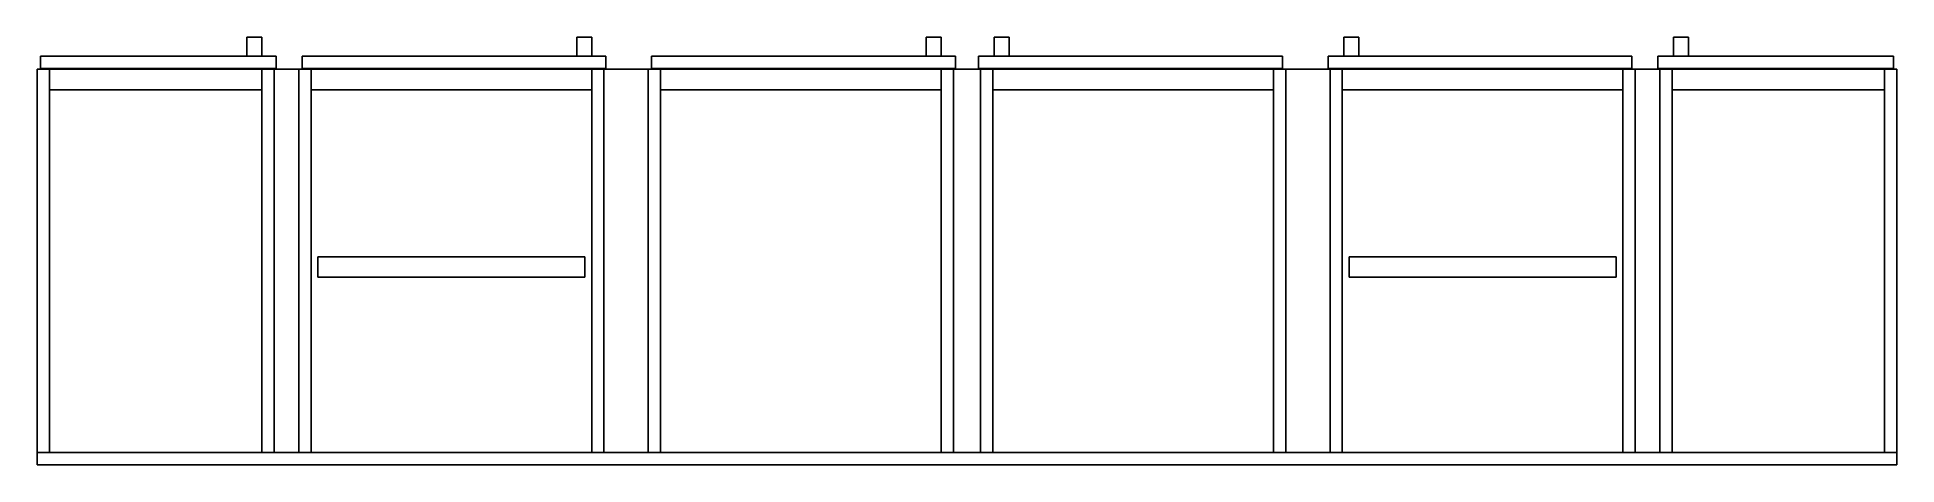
# Model space of a CAD drawing. Header units: metres. Extents: x 1041 to 3771, y 49 to 676.
import ezdxf

# ---------------------------------------------------------------- set-up
doc = ezdxf.new("R2010")
doc.units = ezdxf.units.M
for name, color, linetype, lineweight, plot in [('ANTA', 24, 'Continuous', 9, False), ('BASTONE', 251, 'Continuous', 9, False), ('FASCIA', 18, 'Continuous', 9, False), ('FIANCO', 8, 'Continuous', 9, False), ('MANIGLIA', 1, 'Continuous', 9, False), ('RIPIANO', 42, 'Continuous', 9, False)]:
    doc.layers.add(name, color=color, linetype=linetype, lineweight=lineweight, plot=plot)

msp = doc.modelspace()

# ---------------------------------------------------------------- linework, layer by layer
at = {"layer": 'ANTA'}
for points in [[(1046, 630, 1497), (1392, 630, 1497), (1392, 648, 1497), (1046, 648, 1497)], [(1046, 630, 3575), (1392, 630, 3575), (1392, 648, 3575), (1046, 648, 3575)], [(1392, 648, 1497), (1046, 648, 1497), (1046, 648, 3575), (1392, 648, 3575)], [(1046, 648, 1497), (1046, 630, 1497), (1046, 630, 3575), (1046, 648, 3575)], [(1046, 630, 1497), (1392, 630, 1497), (1392, 630, 3575), (1046, 630, 3575)], [(1392, 630, 1497), (1392, 648, 1497), (1392, 648, 3575), (1392, 630, 3575)], [(1430, 630, 1497), (1876, 630, 1497), (1876, 648, 1497), (1430, 648, 1497)], [(1430, 630, 3575), (1876, 630, 3575), (1876, 648, 3575), (1430, 648, 3575)], [(1876, 648, 1497), (1430, 648, 1497), (1430, 648, 3575), (1876, 648, 3575)], [(1430, 648, 1497), (1430, 630, 1497), (1430, 630, 3575), (1430, 648, 3575)], [(1430, 630, 1497), (1876, 630, 1497), (1876, 630, 3575), (1430, 630, 3575)], [(1876, 630, 1497), (1876, 648, 1497), (1876, 648, 3575), (1876, 630, 3575)], [(1943, 630, 1497), (2389, 630, 1497), (2389, 648, 1497), (1943, 648, 1497)], [(1943, 630, 3575), (2389, 630, 3575), (2389, 648, 3575), (1943, 648, 3575)], [(2389, 648, 1497), (1943, 648, 1497), (1943, 648, 3575), (2389, 648, 3575)], [(1943, 648, 1497), (1943, 630, 1497), (1943, 630, 3575), (1943, 648, 3575)], [(1943, 630, 1497), (2389, 630, 1497), (2389, 630, 3575), (1943, 630, 3575)], [(2389, 630, 1497), (2389, 648, 1497), (2389, 648, 3575), (2389, 630, 3575)], [(2423, 630, 1497), (2869, 630, 1497), (2869, 648, 1497), (2423, 648, 1497)], [(2423, 630, 3575), (2869, 630, 3575), (2869, 648, 3575), (2423, 648, 3575)], [(2869, 648, 1497), (2423, 648, 1497), (2423, 648, 3575), (2869, 648, 3575)], [(2423, 648, 1497), (2423, 630, 1497), (2423, 630, 3575), (2423, 648, 3575)], [(2423, 630, 1497), (2869, 630, 1497), (2869, 630, 3575), (2423, 630, 3575)], [(2869, 630, 1497), (2869, 648, 1497), (2869, 648, 3575), (2869, 630, 3575)], [(2936, 630, 1497), (3382, 630, 1497), (3382, 648, 1497), (2936, 648, 1497)], [(2936, 630, 3575), (3382, 630, 3575), (3382, 648, 3575), (2936, 648, 3575)], [(3382, 648, 1497), (2936, 648, 1497), (2936, 648, 3575), (3382, 648, 3575)], [(2936, 648, 1497), (2936, 630, 1497), (2936, 630, 3575), (2936, 648, 3575)], [(2936, 630, 1497), (3382, 630, 1497), (3382, 630, 3575), (2936, 630, 3575)], [(3382, 630, 1497), (3382, 648, 1497), (3382, 648, 3575), (3382, 630, 3575)], [(3420, 630, 1497), (3766, 630, 1497), (3766, 648, 1497), (3420, 648, 1497)], [(3420, 630, 3575), (3766, 630, 3575), (3766, 648, 3575), (3420, 648, 3575)], [(3766, 648, 1497), (3420, 648, 1497), (3420, 648, 3575), (3766, 648, 3575)], [(3420, 648, 1497), (3420, 630, 1497), (3420, 630, 3575), (3420, 648, 3575)], [(3420, 630, 1497), (3766, 630, 1497), (3766, 630, 3575), (3420, 630, 3575)], [(3766, 630, 1497), (3766, 648, 1497), (3766, 648, 3575), (3766, 630, 3575)]]:
    msp.add_3dface(points, dxfattribs=at)
at = {"layer": 'BASTONE'}
for points in [[(1453, 324, 3147), (1845, 324, 3147), (1845, 354, 3147), (1453, 354, 3147)], [(1453, 324, 3177), (1845, 324, 3177), (1845, 354, 3177), (1453, 354, 3177)], [(1845, 354, 3147), (1453, 354, 3147), (1453, 354, 3177), (1845, 354, 3177)], [(1453, 354, 3147), (1453, 324, 3147), (1453, 324, 3177), (1453, 354, 3177)], [(1845, 324, 3147), (1845, 354, 3147), (1845, 354, 3177), (1845, 324, 3177)], [(2967, 324, 3147), (3359, 324, 3147), (3359, 354, 3147), (2967, 354, 3147)], [(2967, 324, 3177), (3359, 324, 3177), (3359, 354, 3177), (2967, 354, 3177)], [(3359, 354, 3147), (2967, 354, 3147), (2967, 354, 3177), (3359, 354, 3177)], [(2967, 354, 3147), (2967, 324, 3147), (2967, 324, 3177), (2967, 354, 3177)], [(3359, 324, 3147), (3359, 354, 3147), (3359, 354, 3177), (3359, 324, 3177)], [(1453, 324, 3147), (1845, 324, 3147), (1845, 324, 3177), (1453, 324, 3177)], [(2967, 324, 3147), (3359, 324, 3147), (3359, 324, 3177), (2967, 324, 3177)]]:
    msp.add_3dface(points, dxfattribs=at)
at = {"layer": 'FASCIA'}
for points in [[(1041, 49, 1395), (3771, 49, 1395), (3771, 629, 1395), (1041, 629, 1395)], [(1041, 49, 1495), (3771, 49, 1495), (3771, 629, 1495), (1041, 629, 1495)], [(3771, 629, 1395), (1041, 629, 1395), (1041, 629, 1495), (3771, 629, 1495)], [(1041, 629, 1395), (1041, 49, 1395), (1041, 49, 1495), (1041, 629, 1495)], [(1041, 49, 3577), (3771, 49, 3577), (3771, 629, 3577), (1041, 629, 3577)], [(1041, 49, 3595), (3771, 49, 3595), (3771, 629, 3595), (1041, 629, 3595)], [(3771, 629, 3577), (1041, 629, 3577), (1041, 629, 3595), (3771, 629, 3595)], [(1041, 629, 3577), (1041, 49, 3577), (1041, 49, 3595), (1041, 629, 3595)], [(3771, 49, 1395), (3771, 629, 1395), (3771, 629, 1495), (3771, 49, 1495)], [(3771, 49, 3577), (3771, 629, 3577), (3771, 629, 3595), (3771, 49, 3595)], [(1041, 49, 1495), (3771, 49, 1495), (3771, 67, 1495), (1041, 67, 1495)], [(1041, 49, 3577), (3771, 49, 3577), (3771, 67, 3577), (1041, 67, 3577)], [(3771, 67, 1495), (1041, 67, 1495), (1041, 67, 3577), (3771, 67, 3577)], [(1041, 67, 1495), (1041, 49, 1495), (1041, 49, 3577), (1041, 67, 3577)], [(3771, 49, 1495), (3771, 67, 1495), (3771, 67, 3577), (3771, 49, 3577)], [(1041, 49, 1395), (3771, 49, 1395), (3771, 49, 1495), (1041, 49, 1495)], [(1041, 49, 3577), (3771, 49, 3577), (3771, 49, 3595), (1041, 49, 3595)], [(1041, 49, 1495), (3771, 49, 1495), (3771, 49, 3577), (1041, 49, 3577)]]:
    msp.add_3dface(points, dxfattribs=at)
at = {"layer": 'FIANCO'}
for points in [[(1041, 67, 1495), (1059, 67, 1495), (1059, 629, 1495), (1041, 629, 1495)], [(1041, 67, 3577), (1059, 67, 3577), (1059, 629, 3577), (1041, 629, 3577)], [(1059, 629, 1495), (1041, 629, 1495), (1041, 629, 3577), (1059, 629, 3577)], [(1041, 629, 1495), (1041, 67, 1495), (1041, 67, 3577), (1041, 629, 3577)], [(1041, 67, 1495), (1389, 67, 1495), (1389, 629, 1495), (1041, 629, 1495)], [(1041, 67, 1513), (1389, 67, 1513), (1389, 629, 1513), (1041, 629, 1513)], [(1389, 629, 1495), (1041, 629, 1495), (1041, 629, 1513), (1389, 629, 1513)], [(1041, 629, 1495), (1041, 67, 1495), (1041, 67, 1513), (1041, 629, 1513)], [(1041, 67, 3559), (1389, 67, 3559), (1389, 629, 3559), (1041, 629, 3559)], [(1041, 67, 3577), (1389, 67, 3577), (1389, 629, 3577), (1041, 629, 3577)], [(1389, 629, 3559), (1041, 629, 3559), (1041, 629, 3577), (1389, 629, 3577)], [(1041, 629, 3559), (1041, 67, 3559), (1041, 67, 3577), (1041, 629, 3577)], [(1059, 67, 1495), (1059, 629, 1495), (1059, 629, 3577), (1059, 67, 3577)], [(1371, 67, 1495), (1389, 67, 1495), (1389, 629, 1495), (1371, 629, 1495)], [(1371, 67, 3577), (1389, 67, 3577), (1389, 629, 3577), (1371, 629, 3577)], [(1389, 629, 1495), (1371, 629, 1495), (1371, 629, 3577), (1389, 629, 3577)], [(1371, 629, 1495), (1371, 67, 1495), (1371, 67, 3577), (1371, 629, 3577)], [(1389, 67, 1495), (1389, 629, 1495), (1389, 629, 3577), (1389, 67, 3577)], [(1389, 67, 1495), (1389, 629, 1495), (1389, 629, 1513), (1389, 67, 1513)], [(1389, 67, 3559), (1389, 629, 3559), (1389, 629, 3577), (1389, 67, 3577)], [(1425, 67, 1495), (1443, 67, 1495), (1443, 629, 1495), (1425, 629, 1495)], [(1425, 67, 3577), (1443, 67, 3577), (1443, 629, 3577), (1425, 629, 3577)], [(1443, 629, 1495), (1425, 629, 1495), (1425, 629, 3577), (1443, 629, 3577)], [(1425, 629, 1495), (1425, 67, 1495), (1425, 67, 3577), (1425, 629, 3577)], [(1425, 67, 1495), (1873, 67, 1495), (1873, 629, 1495), (1425, 629, 1495)], [(1425, 67, 1513), (1873, 67, 1513), (1873, 629, 1513), (1425, 629, 1513)], [(1873, 629, 1495), (1425, 629, 1495), (1425, 629, 1513), (1873, 629, 1513)], [(1425, 629, 1495), (1425, 67, 1495), (1425, 67, 1513), (1425, 629, 1513)], [(1425, 67, 3559), (1873, 67, 3559), (1873, 629, 3559), (1425, 629, 3559)], [(1425, 67, 3577), (1873, 67, 3577), (1873, 629, 3577), (1425, 629, 3577)], [(1873, 629, 3559), (1425, 629, 3559), (1425, 629, 3577), (1873, 629, 3577)], [(1425, 629, 3559), (1425, 67, 3559), (1425, 67, 3577), (1425, 629, 3577)], [(1443, 67, 1495), (1443, 629, 1495), (1443, 629, 3577), (1443, 67, 3577)], [(1855, 67, 1495), (1873, 67, 1495), (1873, 629, 1495), (1855, 629, 1495)], [(1855, 67, 3577), (1873, 67, 3577), (1873, 629, 3577), (1855, 629, 3577)], [(1873, 629, 1495), (1855, 629, 1495), (1855, 629, 3577), (1873, 629, 3577)], [(1855, 629, 1495), (1855, 67, 1495), (1855, 67, 3577), (1855, 629, 3577)], [(1873, 67, 1495), (1873, 629, 1495), (1873, 629, 3577), (1873, 67, 3577)], [(1873, 67, 1495), (1873, 629, 1495), (1873, 629, 1513), (1873, 67, 1513)], [(1873, 67, 3559), (1873, 629, 3559), (1873, 629, 3577), (1873, 67, 3577)], [(1938, 67, 1495), (1956, 67, 1495), (1956, 629, 1495), (1938, 629, 1495)], [(1938, 67, 3577), (1956, 67, 3577), (1956, 629, 3577), (1938, 629, 3577)], [(1956, 629, 1495), (1938, 629, 1495), (1938, 629, 3577), (1956, 629, 3577)], [(1938, 629, 1495), (1938, 67, 1495), (1938, 67, 3577), (1938, 629, 3577)], [(1938, 67, 1495), (2386, 67, 1495), (2386, 629, 1495), (1938, 629, 1495)], [(1938, 67, 1513), (2386, 67, 1513), (2386, 629, 1513), (1938, 629, 1513)], [(2386, 629, 1495), (1938, 629, 1495), (1938, 629, 1513), (2386, 629, 1513)], [(1938, 629, 1495), (1938, 67, 1495), (1938, 67, 1513), (1938, 629, 1513)], [(1938, 67, 3559), (2386, 67, 3559), (2386, 629, 3559), (1938, 629, 3559)], [(1938, 67, 3577), (2386, 67, 3577), (2386, 629, 3577), (1938, 629, 3577)], [(2386, 629, 3559), (1938, 629, 3559), (1938, 629, 3577), (2386, 629, 3577)], [(1938, 629, 3559), (1938, 67, 3559), (1938, 67, 3577), (1938, 629, 3577)], [(1956, 67, 1495), (1956, 629, 1495), (1956, 629, 3577), (1956, 67, 3577)], [(2368, 67, 1495), (2386, 67, 1495), (2386, 629, 1495), (2368, 629, 1495)], [(2368, 67, 3577), (2386, 67, 3577), (2386, 629, 3577), (2368, 629, 3577)], [(2386, 629, 1495), (2368, 629, 1495), (2368, 629, 3577), (2386, 629, 3577)], [(2368, 629, 1495), (2368, 67, 1495), (2368, 67, 3577), (2368, 629, 3577)], [(2386, 67, 1495), (2386, 629, 1495), (2386, 629, 3577), (2386, 67, 3577)], [(2386, 67, 1495), (2386, 629, 1495), (2386, 629, 1513), (2386, 67, 1513)], [(2386, 67, 3559), (2386, 629, 3559), (2386, 629, 3577), (2386, 67, 3577)], [(2426, 67, 1495), (2444, 67, 1495), (2444, 629, 1495), (2426, 629, 1495)], [(2426, 67, 3577), (2444, 67, 3577), (2444, 629, 3577), (2426, 629, 3577)], [(2444, 629, 1495), (2426, 629, 1495), (2426, 629, 3577), (2444, 629, 3577)], [(2426, 629, 1495), (2426, 67, 1495), (2426, 67, 3577), (2426, 629, 3577)], [(2426, 67, 1495), (2874, 67, 1495), (2874, 629, 1495), (2426, 629, 1495)], [(2426, 67, 1513), (2874, 67, 1513), (2874, 629, 1513), (2426, 629, 1513)], [(2874, 629, 1495), (2426, 629, 1495), (2426, 629, 1513), (2874, 629, 1513)], [(2426, 629, 1495), (2426, 67, 1495), (2426, 67, 1513), (2426, 629, 1513)], [(2426, 67, 3559), (2874, 67, 3559), (2874, 629, 3559), (2426, 629, 3559)], [(2426, 67, 3577), (2874, 67, 3577), (2874, 629, 3577), (2426, 629, 3577)], [(2874, 629, 3559), (2426, 629, 3559), (2426, 629, 3577), (2874, 629, 3577)], [(2426, 629, 3559), (2426, 67, 3559), (2426, 67, 3577), (2426, 629, 3577)], [(2444, 67, 1495), (2444, 629, 1495), (2444, 629, 3577), (2444, 67, 3577)], [(2856, 67, 1495), (2874, 67, 1495), (2874, 629, 1495), (2856, 629, 1495)], [(2856, 67, 3577), (2874, 67, 3577), (2874, 629, 3577), (2856, 629, 3577)], [(2874, 629, 1495), (2856, 629, 1495), (2856, 629, 3577), (2874, 629, 3577)], [(2856, 629, 1495), (2856, 67, 1495), (2856, 67, 3577), (2856, 629, 3577)], [(2874, 67, 1495), (2874, 629, 1495), (2874, 629, 3577), (2874, 67, 3577)], [(2874, 67, 1495), (2874, 629, 1495), (2874, 629, 1513), (2874, 67, 1513)], [(2874, 67, 3559), (2874, 629, 3559), (2874, 629, 3577), (2874, 67, 3577)], [(2939, 67, 1495), (2957, 67, 1495), (2957, 629, 1495), (2939, 629, 1495)], [(2939, 67, 3577), (2957, 67, 3577), (2957, 629, 3577), (2939, 629, 3577)], [(2957, 629, 1495), (2939, 629, 1495), (2939, 629, 3577), (2957, 629, 3577)], [(2939, 629, 1495), (2939, 67, 1495), (2939, 67, 3577), (2939, 629, 3577)], [(2939, 67, 1495), (3387, 67, 1495), (3387, 629, 1495), (2939, 629, 1495)], [(2939, 67, 1513), (3387, 67, 1513), (3387, 629, 1513), (2939, 629, 1513)], [(3387, 629, 1495), (2939, 629, 1495), (2939, 629, 1513), (3387, 629, 1513)], [(2939, 629, 1495), (2939, 67, 1495), (2939, 67, 1513), (2939, 629, 1513)], [(2939, 67, 3559), (3387, 67, 3559), (3387, 629, 3559), (2939, 629, 3559)], [(2939, 67, 3577), (3387, 67, 3577), (3387, 629, 3577), (2939, 629, 3577)], [(3387, 629, 3559), (2939, 629, 3559), (2939, 629, 3577), (3387, 629, 3577)], [(2939, 629, 3559), (2939, 67, 3559), (2939, 67, 3577), (2939, 629, 3577)], [(2957, 67, 1495), (2957, 629, 1495), (2957, 629, 3577), (2957, 67, 3577)], [(3369, 67, 1495), (3387, 67, 1495), (3387, 629, 1495), (3369, 629, 1495)], [(3369, 67, 3577), (3387, 67, 3577), (3387, 629, 3577), (3369, 629, 3577)], [(3387, 629, 1495), (3369, 629, 1495), (3369, 629, 3577), (3387, 629, 3577)], [(3369, 629, 1495), (3369, 67, 1495), (3369, 67, 3577), (3369, 629, 3577)], [(3387, 67, 1495), (3387, 629, 1495), (3387, 629, 3577), (3387, 67, 3577)], [(3387, 67, 1495), (3387, 629, 1495), (3387, 629, 1513), (3387, 67, 1513)], [(3387, 67, 3559), (3387, 629, 3559), (3387, 629, 3577), (3387, 67, 3577)], [(3423, 67, 1495), (3441, 67, 1495), (3441, 629, 1495), (3423, 629, 1495)], [(3423, 67, 3577), (3441, 67, 3577), (3441, 629, 3577), (3423, 629, 3577)], [(3441, 629, 1495), (3423, 629, 1495), (3423, 629, 3577), (3441, 629, 3577)], [(3423, 629, 1495), (3423, 67, 1495), (3423, 67, 3577), (3423, 629, 3577)], [(3423, 67, 1495), (3771, 67, 1495), (3771, 629, 1495), (3423, 629, 1495)], [(3423, 67, 1513), (3771, 67, 1513), (3771, 629, 1513), (3423, 629, 1513)], [(3771, 629, 1495), (3423, 629, 1495), (3423, 629, 1513), (3771, 629, 1513)], [(3423, 629, 1495), (3423, 67, 1495), (3423, 67, 1513), (3423, 629, 1513)], [(3423, 67, 3559), (3771, 67, 3559), (3771, 629, 3559), (3423, 629, 3559)], [(3423, 67, 3577), (3771, 67, 3577), (3771, 629, 3577), (3423, 629, 3577)], [(3771, 629, 3559), (3423, 629, 3559), (3423, 629, 3577), (3771, 629, 3577)], [(3423, 629, 3559), (3423, 67, 3559), (3423, 67, 3577), (3423, 629, 3577)], [(3441, 67, 1495), (3441, 629, 1495), (3441, 629, 3577), (3441, 67, 3577)], [(3753, 67, 1495), (3771, 67, 1495), (3771, 629, 1495), (3753, 629, 1495)], [(3753, 67, 3577), (3771, 67, 3577), (3771, 629, 3577), (3753, 629, 3577)], [(3771, 629, 1495), (3753, 629, 1495), (3753, 629, 3577), (3771, 629, 3577)], [(3753, 629, 1495), (3753, 67, 1495), (3753, 67, 3577), (3753, 629, 3577)], [(3771, 67, 1495), (3771, 629, 1495), (3771, 629, 3577), (3771, 67, 3577)], [(3771, 67, 1495), (3771, 629, 1495), (3771, 629, 1513), (3771, 67, 1513)], [(3771, 67, 3559), (3771, 629, 3559), (3771, 629, 3577), (3771, 67, 3577)], [(1041, 67, 1495), (1059, 67, 1495), (1059, 67, 3577), (1041, 67, 3577)], [(1041, 67, 1495), (1389, 67, 1495), (1389, 67, 1513), (1041, 67, 1513)], [(1041, 67, 3559), (1389, 67, 3559), (1389, 67, 3577), (1041, 67, 3577)], [(1371, 67, 1495), (1389, 67, 1495), (1389, 67, 3577), (1371, 67, 3577)], [(1425, 67, 1495), (1443, 67, 1495), (1443, 67, 3577), (1425, 67, 3577)], [(1425, 67, 1495), (1873, 67, 1495), (1873, 67, 1513), (1425, 67, 1513)], [(1425, 67, 3559), (1873, 67, 3559), (1873, 67, 3577), (1425, 67, 3577)], [(1855, 67, 1495), (1873, 67, 1495), (1873, 67, 3577), (1855, 67, 3577)], [(1938, 67, 1495), (1956, 67, 1495), (1956, 67, 3577), (1938, 67, 3577)], [(1938, 67, 1495), (2386, 67, 1495), (2386, 67, 1513), (1938, 67, 1513)], [(1938, 67, 3559), (2386, 67, 3559), (2386, 67, 3577), (1938, 67, 3577)], [(2368, 67, 1495), (2386, 67, 1495), (2386, 67, 3577), (2368, 67, 3577)], [(2426, 67, 1495), (2444, 67, 1495), (2444, 67, 3577), (2426, 67, 3577)], [(2426, 67, 1495), (2874, 67, 1495), (2874, 67, 1513), (2426, 67, 1513)], [(2426, 67, 3559), (2874, 67, 3559), (2874, 67, 3577), (2426, 67, 3577)], [(2856, 67, 1495), (2874, 67, 1495), (2874, 67, 3577), (2856, 67, 3577)], [(2939, 67, 1495), (2957, 67, 1495), (2957, 67, 3577), (2939, 67, 3577)], [(2939, 67, 1495), (3387, 67, 1495), (3387, 67, 1513), (2939, 67, 1513)], [(2939, 67, 3559), (3387, 67, 3559), (3387, 67, 3577), (2939, 67, 3577)], [(3369, 67, 1495), (3387, 67, 1495), (3387, 67, 3577), (3369, 67, 3577)], [(3423, 67, 1495), (3441, 67, 1495), (3441, 67, 3577), (3423, 67, 3577)], [(3423, 67, 1495), (3771, 67, 1495), (3771, 67, 1513), (3423, 67, 1513)], [(3423, 67, 3559), (3771, 67, 3559), (3771, 67, 3577), (3423, 67, 3577)], [(3753, 67, 1495), (3771, 67, 1495), (3771, 67, 3577), (3753, 67, 3577)]]:
    msp.add_3dface(points, dxfattribs=at)
at = {"layer": 'MANIGLIA'}
for points in [[(1349, 648, 2375), (1371, 648, 2375), (1371, 676, 2375), (1349, 676, 2375)], [(1349, 648, 2695), (1371, 648, 2695), (1371, 676, 2695), (1349, 676, 2695)], [(1371, 676, 2375), (1349, 676, 2375), (1349, 676, 2695), (1371, 676, 2695)], [(1349, 676, 2375), (1349, 648, 2375), (1349, 648, 2695), (1349, 676, 2695)], [(1371, 648, 2375), (1371, 676, 2375), (1371, 676, 2695), (1371, 648, 2695)], [(1833, 648, 2375), (1855, 648, 2375), (1855, 676, 2375), (1833, 676, 2375)], [(1833, 648, 2695), (1855, 648, 2695), (1855, 676, 2695), (1833, 676, 2695)], [(1855, 676, 2375), (1833, 676, 2375), (1833, 676, 2695), (1855, 676, 2695)], [(1833, 676, 2375), (1833, 648, 2375), (1833, 648, 2695), (1833, 676, 2695)], [(1855, 648, 2375), (1855, 676, 2375), (1855, 676, 2695), (1855, 648, 2695)], [(2346, 648, 2375), (2368, 648, 2375), (2368, 676, 2375), (2346, 676, 2375)], [(2346, 648, 2695), (2368, 648, 2695), (2368, 676, 2695), (2346, 676, 2695)], [(2368, 676, 2375), (2346, 676, 2375), (2346, 676, 2695), (2368, 676, 2695)], [(2346, 676, 2375), (2346, 648, 2375), (2346, 648, 2695), (2346, 676, 2695)], [(2368, 648, 2375), (2368, 676, 2375), (2368, 676, 2695), (2368, 648, 2695)], [(2446, 648, 2375), (2468, 648, 2375), (2468, 676, 2375), (2446, 676, 2375)], [(2446, 648, 2695), (2468, 648, 2695), (2468, 676, 2695), (2446, 676, 2695)], [(2468, 676, 2375), (2446, 676, 2375), (2446, 676, 2695), (2468, 676, 2695)], [(2446, 676, 2375), (2446, 648, 2375), (2446, 648, 2695), (2446, 676, 2695)], [(2468, 648, 2375), (2468, 676, 2375), (2468, 676, 2695), (2468, 648, 2695)], [(2959, 648, 2375), (2981, 648, 2375), (2981, 676, 2375), (2959, 676, 2375)], [(2959, 648, 2695), (2981, 648, 2695), (2981, 676, 2695), (2959, 676, 2695)], [(2981, 676, 2375), (2959, 676, 2375), (2959, 676, 2695), (2981, 676, 2695)], [(2959, 676, 2375), (2959, 648, 2375), (2959, 648, 2695), (2959, 676, 2695)], [(2981, 648, 2375), (2981, 676, 2375), (2981, 676, 2695), (2981, 648, 2695)], [(3443, 648, 2375), (3465, 648, 2375), (3465, 676, 2375), (3443, 676, 2375)], [(3443, 648, 2695), (3465, 648, 2695), (3465, 676, 2695), (3443, 676, 2695)], [(3465, 676, 2375), (3443, 676, 2375), (3443, 676, 2695), (3465, 676, 2695)], [(3443, 676, 2375), (3443, 648, 2375), (3443, 648, 2695), (3443, 676, 2695)], [(3465, 648, 2375), (3465, 676, 2375), (3465, 676, 2695), (3465, 648, 2695)], [(1349, 648, 2375), (1371, 648, 2375), (1371, 648, 2695), (1349, 648, 2695)], [(1833, 648, 2375), (1855, 648, 2375), (1855, 648, 2695), (1833, 648, 2695)], [(2346, 648, 2375), (2368, 648, 2375), (2368, 648, 2695), (2346, 648, 2695)], [(2446, 648, 2375), (2468, 648, 2375), (2468, 648, 2695), (2446, 648, 2695)], [(2959, 648, 2375), (2981, 648, 2375), (2981, 648, 2695), (2959, 648, 2695)], [(3443, 648, 2375), (3465, 648, 2375), (3465, 648, 2695), (3443, 648, 2695)]]:
    msp.add_3dface(points, dxfattribs=at)
at = {"layer": 'RIPIANO'}
for points in [[(1059, 67, 1842), (1371, 67, 1842), (1371, 599, 1842), (1059, 599, 1842)], [(1059, 67, 1860), (1371, 67, 1860), (1371, 599, 1860), (1059, 599, 1860)], [(1371, 599, 1842), (1059, 599, 1842), (1059, 599, 1860), (1371, 599, 1860)], [(1059, 599, 1842), (1059, 67, 1842), (1059, 67, 1860), (1059, 599, 1860)], [(1059, 67, 2189), (1371, 67, 2189), (1371, 599, 2189), (1059, 599, 2189)], [(1059, 67, 2207), (1371, 67, 2207), (1371, 599, 2207), (1059, 599, 2207)], [(1371, 599, 2189), (1059, 599, 2189), (1059, 599, 2207), (1371, 599, 2207)], [(1059, 599, 2189), (1059, 67, 2189), (1059, 67, 2207), (1059, 599, 2207)], [(1059, 67, 2536), (1371, 67, 2536), (1371, 599, 2536), (1059, 599, 2536)], [(1059, 67, 2554), (1371, 67, 2554), (1371, 599, 2554), (1059, 599, 2554)], [(1371, 599, 2536), (1059, 599, 2536), (1059, 599, 2554), (1371, 599, 2554)], [(1059, 599, 2536), (1059, 67, 2536), (1059, 67, 2554), (1059, 599, 2554)], [(1059, 67, 2883), (1371, 67, 2883), (1371, 599, 2883), (1059, 599, 2883)], [(1059, 67, 2901), (1371, 67, 2901), (1371, 599, 2901), (1059, 599, 2901)], [(1371, 599, 2883), (1059, 599, 2883), (1059, 599, 2901), (1371, 599, 2901)], [(1059, 599, 2883), (1059, 67, 2883), (1059, 67, 2901), (1059, 599, 2901)], [(1059, 67, 3230), (1371, 67, 3230), (1371, 599, 3230), (1059, 599, 3230)], [(1059, 67, 3248), (1371, 67, 3248), (1371, 599, 3248), (1059, 599, 3248)], [(1371, 599, 3230), (1059, 599, 3230), (1059, 599, 3248), (1371, 599, 3248)], [(1059, 599, 3230), (1059, 67, 3230), (1059, 67, 3248), (1059, 599, 3248)], [(1371, 67, 1842), (1371, 599, 1842), (1371, 599, 1860), (1371, 67, 1860)], [(1371, 67, 2189), (1371, 599, 2189), (1371, 599, 2207), (1371, 67, 2207)], [(1371, 67, 2536), (1371, 599, 2536), (1371, 599, 2554), (1371, 67, 2554)], [(1371, 67, 2883), (1371, 599, 2883), (1371, 599, 2901), (1371, 67, 2901)], [(1371, 67, 3230), (1371, 599, 3230), (1371, 599, 3248), (1371, 67, 3248)], [(1443, 67, 3217), (1855, 67, 3217), (1855, 599, 3217), (1443, 599, 3217)], [(1443, 67, 3235), (1855, 67, 3235), (1855, 599, 3235), (1443, 599, 3235)], [(1855, 599, 3217), (1443, 599, 3217), (1443, 599, 3235), (1855, 599, 3235)], [(1443, 599, 3217), (1443, 67, 3217), (1443, 67, 3235), (1443, 599, 3235)], [(1855, 67, 3217), (1855, 599, 3217), (1855, 599, 3235), (1855, 67, 3235)], [(1956, 67, 1842), (2368, 67, 1842), (2368, 599, 1842), (1956, 599, 1842)], [(1956, 67, 1860), (2368, 67, 1860), (2368, 599, 1860), (1956, 599, 1860)], [(2368, 599, 1842), (1956, 599, 1842), (1956, 599, 1860), (2368, 599, 1860)], [(1956, 599, 1842), (1956, 67, 1842), (1956, 67, 1860), (1956, 599, 1860)], [(1956, 67, 2189), (2368, 67, 2189), (2368, 599, 2189), (1956, 599, 2189)], [(1956, 67, 2207), (2368, 67, 2207), (2368, 599, 2207), (1956, 599, 2207)], [(2368, 599, 2189), (1956, 599, 2189), (1956, 599, 2207), (2368, 599, 2207)], [(1956, 599, 2189), (1956, 67, 2189), (1956, 67, 2207), (1956, 599, 2207)], [(1956, 67, 2536), (2368, 67, 2536), (2368, 599, 2536), (1956, 599, 2536)], [(1956, 67, 2554), (2368, 67, 2554), (2368, 599, 2554), (1956, 599, 2554)], [(2368, 599, 2536), (1956, 599, 2536), (1956, 599, 2554), (2368, 599, 2554)], [(1956, 599, 2536), (1956, 67, 2536), (1956, 67, 2554), (1956, 599, 2554)], [(1956, 67, 2883), (2368, 67, 2883), (2368, 599, 2883), (1956, 599, 2883)], [(1956, 67, 2901), (2368, 67, 2901), (2368, 599, 2901), (1956, 599, 2901)], [(2368, 599, 2883), (1956, 599, 2883), (1956, 599, 2901), (2368, 599, 2901)], [(1956, 599, 2883), (1956, 67, 2883), (1956, 67, 2901), (1956, 599, 2901)], [(1956, 67, 3230), (2368, 67, 3230), (2368, 599, 3230), (1956, 599, 3230)], [(1956, 67, 3248), (2368, 67, 3248), (2368, 599, 3248), (1956, 599, 3248)], [(2368, 599, 3230), (1956, 599, 3230), (1956, 599, 3248), (2368, 599, 3248)], [(1956, 599, 3230), (1956, 67, 3230), (1956, 67, 3248), (1956, 599, 3248)], [(2368, 67, 1842), (2368, 599, 1842), (2368, 599, 1860), (2368, 67, 1860)], [(2368, 67, 2189), (2368, 599, 2189), (2368, 599, 2207), (2368, 67, 2207)], [(2368, 67, 2536), (2368, 599, 2536), (2368, 599, 2554), (2368, 67, 2554)], [(2368, 67, 2883), (2368, 599, 2883), (2368, 599, 2901), (2368, 67, 2901)], [(2368, 67, 3230), (2368, 599, 3230), (2368, 599, 3248), (2368, 67, 3248)], [(2444, 67, 1842), (2856, 67, 1842), (2856, 599, 1842), (2444, 599, 1842)], [(2444, 67, 1860), (2856, 67, 1860), (2856, 599, 1860), (2444, 599, 1860)], [(2856, 599, 1842), (2444, 599, 1842), (2444, 599, 1860), (2856, 599, 1860)], [(2444, 599, 1842), (2444, 67, 1842), (2444, 67, 1860), (2444, 599, 1860)], [(2444, 67, 2189), (2856, 67, 2189), (2856, 599, 2189), (2444, 599, 2189)], [(2444, 67, 2207), (2856, 67, 2207), (2856, 599, 2207), (2444, 599, 2207)], [(2856, 599, 2189), (2444, 599, 2189), (2444, 599, 2207), (2856, 599, 2207)], [(2444, 599, 2189), (2444, 67, 2189), (2444, 67, 2207), (2444, 599, 2207)], [(2444, 67, 2536), (2856, 67, 2536), (2856, 599, 2536), (2444, 599, 2536)], [(2444, 67, 2554), (2856, 67, 2554), (2856, 599, 2554), (2444, 599, 2554)], [(2856, 599, 2536), (2444, 599, 2536), (2444, 599, 2554), (2856, 599, 2554)], [(2444, 599, 2536), (2444, 67, 2536), (2444, 67, 2554), (2444, 599, 2554)], [(2444, 67, 2883), (2856, 67, 2883), (2856, 599, 2883), (2444, 599, 2883)], [(2444, 67, 2901), (2856, 67, 2901), (2856, 599, 2901), (2444, 599, 2901)], [(2856, 599, 2883), (2444, 599, 2883), (2444, 599, 2901), (2856, 599, 2901)], [(2444, 599, 2883), (2444, 67, 2883), (2444, 67, 2901), (2444, 599, 2901)], [(2444, 67, 3230), (2856, 67, 3230), (2856, 599, 3230), (2444, 599, 3230)], [(2444, 67, 3248), (2856, 67, 3248), (2856, 599, 3248), (2444, 599, 3248)], [(2856, 599, 3230), (2444, 599, 3230), (2444, 599, 3248), (2856, 599, 3248)], [(2444, 599, 3230), (2444, 67, 3230), (2444, 67, 3248), (2444, 599, 3248)], [(2856, 67, 1842), (2856, 599, 1842), (2856, 599, 1860), (2856, 67, 1860)], [(2856, 67, 2189), (2856, 599, 2189), (2856, 599, 2207), (2856, 67, 2207)], [(2856, 67, 2536), (2856, 599, 2536), (2856, 599, 2554), (2856, 67, 2554)], [(2856, 67, 2883), (2856, 599, 2883), (2856, 599, 2901), (2856, 67, 2901)], [(2856, 67, 3230), (2856, 599, 3230), (2856, 599, 3248), (2856, 67, 3248)], [(2957, 67, 3217), (3369, 67, 3217), (3369, 599, 3217), (2957, 599, 3217)], [(2957, 67, 3235), (3369, 67, 3235), (3369, 599, 3235), (2957, 599, 3235)], [(3369, 599, 3217), (2957, 599, 3217), (2957, 599, 3235), (3369, 599, 3235)], [(2957, 599, 3217), (2957, 67, 3217), (2957, 67, 3235), (2957, 599, 3235)], [(3369, 67, 3217), (3369, 599, 3217), (3369, 599, 3235), (3369, 67, 3235)], [(3441, 67, 1842), (3753, 67, 1842), (3753, 599, 1842), (3441, 599, 1842)], [(3441, 67, 1860), (3753, 67, 1860), (3753, 599, 1860), (3441, 599, 1860)], [(3753, 599, 1842), (3441, 599, 1842), (3441, 599, 1860), (3753, 599, 1860)], [(3441, 599, 1842), (3441, 67, 1842), (3441, 67, 1860), (3441, 599, 1860)], [(3441, 67, 2189), (3753, 67, 2189), (3753, 599, 2189), (3441, 599, 2189)], [(3441, 67, 2207), (3753, 67, 2207), (3753, 599, 2207), (3441, 599, 2207)], [(3753, 599, 2189), (3441, 599, 2189), (3441, 599, 2207), (3753, 599, 2207)], [(3441, 599, 2189), (3441, 67, 2189), (3441, 67, 2207), (3441, 599, 2207)], [(3441, 67, 2536), (3753, 67, 2536), (3753, 599, 2536), (3441, 599, 2536)], [(3441, 67, 2554), (3753, 67, 2554), (3753, 599, 2554), (3441, 599, 2554)], [(3753, 599, 2536), (3441, 599, 2536), (3441, 599, 2554), (3753, 599, 2554)], [(3441, 599, 2536), (3441, 67, 2536), (3441, 67, 2554), (3441, 599, 2554)], [(3441, 67, 2883), (3753, 67, 2883), (3753, 599, 2883), (3441, 599, 2883)], [(3441, 67, 2901), (3753, 67, 2901), (3753, 599, 2901), (3441, 599, 2901)], [(3753, 599, 2883), (3441, 599, 2883), (3441, 599, 2901), (3753, 599, 2901)], [(3441, 599, 2883), (3441, 67, 2883), (3441, 67, 2901), (3441, 599, 2901)], [(3441, 67, 3230), (3753, 67, 3230), (3753, 599, 3230), (3441, 599, 3230)], [(3441, 67, 3248), (3753, 67, 3248), (3753, 599, 3248), (3441, 599, 3248)], [(3753, 599, 3230), (3441, 599, 3230), (3441, 599, 3248), (3753, 599, 3248)], [(3441, 599, 3230), (3441, 67, 3230), (3441, 67, 3248), (3441, 599, 3248)], [(3753, 67, 1842), (3753, 599, 1842), (3753, 599, 1860), (3753, 67, 1860)], [(3753, 67, 2189), (3753, 599, 2189), (3753, 599, 2207), (3753, 67, 2207)], [(3753, 67, 2536), (3753, 599, 2536), (3753, 599, 2554), (3753, 67, 2554)], [(3753, 67, 2883), (3753, 599, 2883), (3753, 599, 2901), (3753, 67, 2901)], [(3753, 67, 3230), (3753, 599, 3230), (3753, 599, 3248), (3753, 67, 3248)], [(1059, 67, 1842), (1371, 67, 1842), (1371, 67, 1860), (1059, 67, 1860)], [(1059, 67, 2189), (1371, 67, 2189), (1371, 67, 2207), (1059, 67, 2207)], [(1059, 67, 2536), (1371, 67, 2536), (1371, 67, 2554), (1059, 67, 2554)], [(1059, 67, 2883), (1371, 67, 2883), (1371, 67, 2901), (1059, 67, 2901)], [(1059, 67, 3230), (1371, 67, 3230), (1371, 67, 3248), (1059, 67, 3248)], [(1443, 67, 3217), (1855, 67, 3217), (1855, 67, 3235), (1443, 67, 3235)], [(1956, 67, 1842), (2368, 67, 1842), (2368, 67, 1860), (1956, 67, 1860)], [(1956, 67, 2189), (2368, 67, 2189), (2368, 67, 2207), (1956, 67, 2207)], [(1956, 67, 2536), (2368, 67, 2536), (2368, 67, 2554), (1956, 67, 2554)], [(1956, 67, 2883), (2368, 67, 2883), (2368, 67, 2901), (1956, 67, 2901)], [(1956, 67, 3230), (2368, 67, 3230), (2368, 67, 3248), (1956, 67, 3248)], [(2444, 67, 1842), (2856, 67, 1842), (2856, 67, 1860), (2444, 67, 1860)], [(2444, 67, 2189), (2856, 67, 2189), (2856, 67, 2207), (2444, 67, 2207)], [(2444, 67, 2536), (2856, 67, 2536), (2856, 67, 2554), (2444, 67, 2554)], [(2444, 67, 2883), (2856, 67, 2883), (2856, 67, 2901), (2444, 67, 2901)], [(2444, 67, 3230), (2856, 67, 3230), (2856, 67, 3248), (2444, 67, 3248)], [(2957, 67, 3217), (3369, 67, 3217), (3369, 67, 3235), (2957, 67, 3235)], [(3441, 67, 1842), (3753, 67, 1842), (3753, 67, 1860), (3441, 67, 1860)], [(3441, 67, 2189), (3753, 67, 2189), (3753, 67, 2207), (3441, 67, 2207)], [(3441, 67, 2536), (3753, 67, 2536), (3753, 67, 2554), (3441, 67, 2554)], [(3441, 67, 2883), (3753, 67, 2883), (3753, 67, 2901), (3441, 67, 2901)], [(3441, 67, 3230), (3753, 67, 3230), (3753, 67, 3248), (3441, 67, 3248)]]:
    msp.add_3dface(points, dxfattribs=at)

doc.saveas('drawing.dxf')
